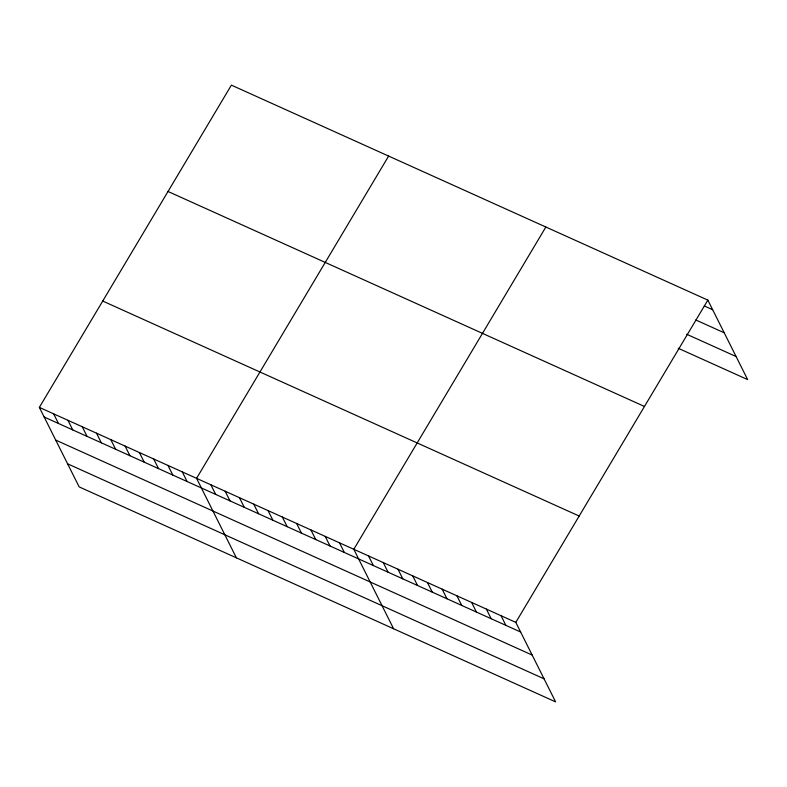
<?xml version="1.0" encoding="UTF-8"?>
<svg xmlns="http://www.w3.org/2000/svg" width="787" height="787" viewBox="0 0 787 787"><rect width="100%" height="100%" fill="white"/><g stroke="black" fill="none" stroke-linecap="round" stroke-linejoin="round"><path stroke-width="1.18" d="M39.35 407.4L515.8 622.379L555.602 701.866L79.153 486.887L39.35 407.4L231.398 85.134L707.847 300.113L747.65 379.6L678.227 348.277M388.63 156.072L196.573 478.348L236.385 557.835M545.853 227.02L353.806 549.287L393.608 628.774M515.8 622.379L707.847 300.113M704.247 305.936L712.668 309.734M695.806 319.975L724.207 332.783M686.667 334.239L736.101 356.541M168.025 191.477L644.474 406.466M102.723 301.057L579.173 516.036M44.17 417.021L520.61 632M55.71 440.081L532.16 655.059M67.613 463.828L544.053 678.817M501.073 615.739L505.884 625.36M486.346 609.089L491.167 618.71M471.62 602.448L476.44 612.07M456.893 595.798L461.713 605.419M442.166 589.158L446.986 598.779M427.439 582.518L432.26 592.129M412.713 575.868L417.533 585.489M397.986 569.227L402.806 578.838M383.259 562.577L388.08 572.198M368.532 555.937L373.353 565.558M339.512 542.843L344.332 552.454M325.218 536.39L330.038 546.011M310.924 529.936L315.744 539.557M296.63 523.493L301.451 533.114M282.336 517.039L287.157 526.66M268.042 510.596L272.863 520.207M253.748 504.142L258.569 513.763M239.455 497.689L244.275 507.31M225.161 491.245L229.981 500.866M210.867 484.792L215.687 494.413M182.289 471.895L187.099 481.516M167.995 465.442L172.806 475.063M153.701 458.998L158.512 468.619M139.407 452.545L144.218 462.166M125.113 446.101L129.924 455.722M110.819 439.648L115.63 449.269M96.526 433.194L101.336 442.815M82.232 426.751L87.052 436.372M67.938 420.297L72.758 429.918M53.644 413.854L58.464 423.475"/></g></svg>
